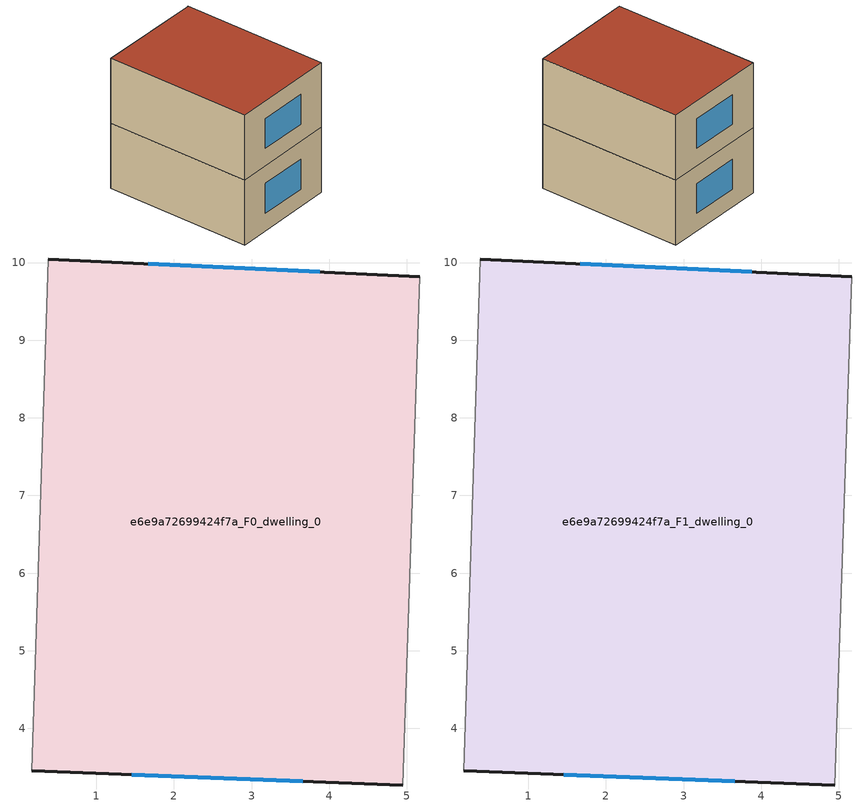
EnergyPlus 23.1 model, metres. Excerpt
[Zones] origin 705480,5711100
e6e9a72699424f7a_F0_dwelling_0
 floor ground (EU_floor_Construction): 5.17,9.82 4.95,3.27 0.17,3.46 0.38,10.05 z0
 wall outside (EU_wall_Construction): 0.17,3.46 4.95,3.27 / 5.17,9.82 0.38,10.05 z0:3
 wall adiabatic (EU_wall_Construction): 0.38,10.05 0.17,3.46 / 4.95,3.27 5.17,9.82 z0:3
 window (EU_Window_Construction): 1.46,3.41 3.66,3.32 / 3.88,9.88 1.67,9.98 z0.81:2.19
e6e9a72699424f7a_F1_dwelling_0
 floor to e6e9a72699424f7a_F0_dwelling_0 (EU_floor_Construction): 5.17,9.82 4.95,3.27 0.17,3.46 0.38,10.05 z3
 wall outside (EU_wall_Construction): 0.17,3.46 4.95,3.27 / 5.17,9.82 0.38,10.05 z3:6
 wall adiabatic (EU_wall_Construction): 0.38,10.05 0.17,3.46 / 4.95,3.27 5.17,9.82 z3:6
 window (EU_Window_Construction): 1.46,3.41 3.66,3.32 / 3.88,9.88 1.67,9.98 z3.81:5.19
 roof outside (EU_roof_Construction): 4.95,3.27 5.17,9.82 0.38,10.05 0.17,3.46 z6
shading: 4.95,3.27 5.15,9.82 z0:6
[Building]
EU S2 Campaign: North Axis=0; Terrain=City; Solar Distribution=FullExterior
[Site:Location]
London: Latitude=51.5; Longitude=-0.5; Time Zone=0; Elevation=25
[SizingPeriod:WeatherFileDays]
AnnualSizingPeriod: Begin Month=1; Begin Day of Month=1; End Month=12; End Day of Month=31; Day of Week for Start Day=Monday; Use Weather File Daylight Saving Period=No; Use Weather File Rain and Snow Indicators=No
[MATERIAL]
EU_InternalMass_Material: Roughness=MediumRough; Thickness=0.1; Conductivity=1; Density=1800; Specific Heat=900; Thermal Absorptance=0.9; Solar Absorptance=0.7; Visible Absorptance=0.7
[MATERIAL:NOMASS] Roughness=MediumRough; Thermal Absorptance=0.9; Solar Absorptance=0.7; Visible Absorptance=0.7
Name | Thermal Resistance
EU_wall_NoMass | 0.555556
EU_roof_NoMass | 0.510204
EU_floor_NoMass | 1.68919
[WINDOWMATERIAL:SIMPLEGLAZINGSYSTEM]
EU_Window_SimpleGlazing: UFactor=3.96; Solar Heat Gain Coefficient=0.85; Visible Transmittance=0.85
[CONSTRUCTION]
EU_wall_Construction: EU_wall_NoMass
EU_roof_Construction: EU_roof_NoMass
EU_floor_Construction: EU_floor_NoMass
EU_Window_Construction: EU_Window_SimpleGlazing
EU_InternalMass_Construction: EU_InternalMass_Material
[ZONE] Type=1; Multiplier=1; Ceiling Height=autocalculate; Volume=94.3579; Floor Area=autocalculate; Part of Total Floor Area=Yes
e6e9a72699424f7a_F0_dwelling_0; e6e9a72699424f7a_F1_dwelling_0
[INTERNALMASS] Construction=EU_InternalMass_Construction; Surface Area=31.4525
Name | Zone or ZoneList
e6e9a72699424f7a_F0_dwelling_0_EU_InternalMass | e6e9a72699424f7a_F0_dwelling_0
e6e9a72699424f7a_F1_dwelling_0_EU_InternalMass | e6e9a72699424f7a_F1_dwelling_0
[OTHEREQUIPMENT] Fuel Type=Electricity; Design Level Calculation Method=Watts/Area; Power per Zone Floor Area=1; Fraction Latent=0; Fraction Radiant=0; Fraction Lost=0; Carbon Dioxide Generation Rate=0; EndUse Subcategory=EU_Step8_InternalGains
Name | Zone or ZoneList or Space or SpaceList | Schedule
EU_Step8_InternalGain_e6e9a72699424f7a_F0_dwelling_0_f000 | e6e9a72699424f7a_F0_dwelling_0 | EU_Step8_GainSchedule_e6e9a72699424f7a_F0_dwelling_0_f000
EU_Step8_InternalGain_e6e9a72699424f7a_F1_dwelling_0_f000 | e6e9a72699424f7a_F1_dwelling_0 | EU_Step8_GainSchedule_e6e9a72699424f7a_F1_dwelling_0_f000
[ZONEVENTILATION:DESIGNFLOWRATE] Schedule=EU_AlwaysOn; Design Flow Rate Calculation Method=AirChanges/Hour; Air Changes per Hour=0.48; Ventilation Type=Natural; Fan Pressure Rise=0; Fan Total Efficiency=1; Constant Term Coefficient=1; Temperature Term Coefficient=0; Velocity Term Coefficient=0; Velocity Squared Term Coefficient=0; Minimum Indoor Temperature=-100; Maximum Indoor Temperature=100; Delta Temperature=-100; Minimum Outdoor Temperature=-100; Maximum Outdoor Temperature=100; Maximum Wind Speed=40
Name | Zone or ZoneList or Space or SpaceList
EU_ConstantAir_e6e9a72699424f7a_F0_dwelling_0 | e6e9a72699424f7a_F0_dwelling_0
EU_ConstantAir_e6e9a72699424f7a_F1_dwelling_0 | e6e9a72699424f7a_F1_dwelling_0
[HVACTEMPLATE:THERMOSTAT] Constant Heating Setpoint=20; Constant Cooling Setpoint=50
EU_HeatOnly_e6e9a72699424f7a_F0_dwelling_0; EU_HeatOnly_e6e9a72699424f7a_F1_dwelling_0
[HVACTEMPLATE:ZONE:IDEALLOADSAIRSYSTEM] System Availability Schedule=EU_AlwaysOn; Maximum Heating Supply Air Temperature=50; Minimum Cooling Supply Air Temperature=13; Maximum Heating Supply Air Humidity Ratio=0.0156; Minimum Cooling Supply Air Humidity Ratio=0.0077; Heating Limit=NoLimit; Cooling Limit=NoLimit; Heating Availability Schedule=EU_AlwaysOn; Cooling Availability Schedule=EU_CoolingOff; Dehumidification Control Type=ConstantSensibleHeatRatio; Cooling Sensible Heat Ratio=0.7; Dehumidification Setpoint=60; Humidification Control Type=None; Humidification Setpoint=30; Outdoor Air Method=None; Outdoor Air Flow Rate per Person=0.00944; Outdoor Air Flow Rate per Zone Floor Area=0; Outdoor Air Flow Rate per Zone=0; Demand Controlled Ventilation Type=None; Outdoor Air Economizer Type=NoEconomizer; Heat Recovery Type=None; Sensible Heat Recovery Effectiveness=0.7; Latent Heat Recovery Effectiveness=0.65
Name | Template Thermostat
e6e9a72699424f7a_F0_dwelling_0 | EU_HeatOnly_e6e9a72699424f7a_F0_dwelling_0
e6e9a72699424f7a_F1_dwelling_0 | EU_HeatOnly_e6e9a72699424f7a_F1_dwelling_0
[SIZING:ZONE] Zone Cooling Design Supply Air Temperature Input Method=SupplyAirTemperature; Zone Cooling Design Supply Air Temperature=13; Zone Heating Design Supply Air Temperature Input Method=SupplyAirTemperature; Zone Heating Design Supply Air Temperature=50; Zone Cooling Design Supply Air Humidity Ratio=0.008; Zone Heating Design Supply Air Humidity Ratio=0.008; Cooling Design Air Flow Method=DesignDay; Cooling Design Air Flow Rate=0; Cooling Minimum Air Flow per Zone Floor Area=0.000762; Cooling Minimum Air Flow=0; Cooling Minimum Air Flow Fraction=0.2; Heating Design Air Flow Method=DesignDay; Heating Design Air Flow Rate=0; Heating Maximum Air Flow per Zone Floor Area=0.002032; Heating Maximum Air Flow=0.141576; Heating Maximum Air Flow Fraction=0.3; Account for Dedicated Outdoor Air System=No; Dedicated Outdoor Air System Control Strategy=NeutralSupplyAir; Dedicated Outdoor Air Low Setpoint Temperature for Design=autosize; Dedicated Outdoor Air High Setpoint Temperature for Design=autosize; Zone Load Sizing Method=Sensible Load Only No Latent Load; Zone Latent Cooling Design Supply Air Humidity Ratio Input Method=HumidityRatioDifference; Zone Cooling Design Supply Air Humidity Ratio Difference=0.005; Zone Latent Heating Design Supply Air Humidity Ratio Input Method=HumidityRatioDifference; Zone Humidification Design Supply Air Humidity Ratio Difference=0.005
e6e9a72699424f7a_F0_dwelling_0; e6e9a72699424f7a_F1_dwelling_0
[SCHEDULE:CONSTANT]
Name | Hourly Value
EU_AlwaysOn | 1
EU_CoolingOff | 0
[SCHEDULE:FILE] Column Number=1; Rows to Skip at Top=0; Number of Hours of Data=8760; Column Separator=Comma; Interpolate to Timestep=No; Minutes per Item=60; Adjust Schedule for Daylight Savings=Yes
Name | File
EU_Step8_GainSchedule_e6e9a72699424f7a_F0_dwelling_0_f000 | ../../schedules/e6e9a72699424f7a/e6e9a72699424f7a_F0_dwelling_0_f000_gain.csv
EU_Step8_GainSchedule_e6e9a72699424f7a_F1_dwelling_0_f000 | ../../schedules/e6e9a72699424f7a/e6e9a72699424f7a_F1_dwelling_0_f000_gain.csv
